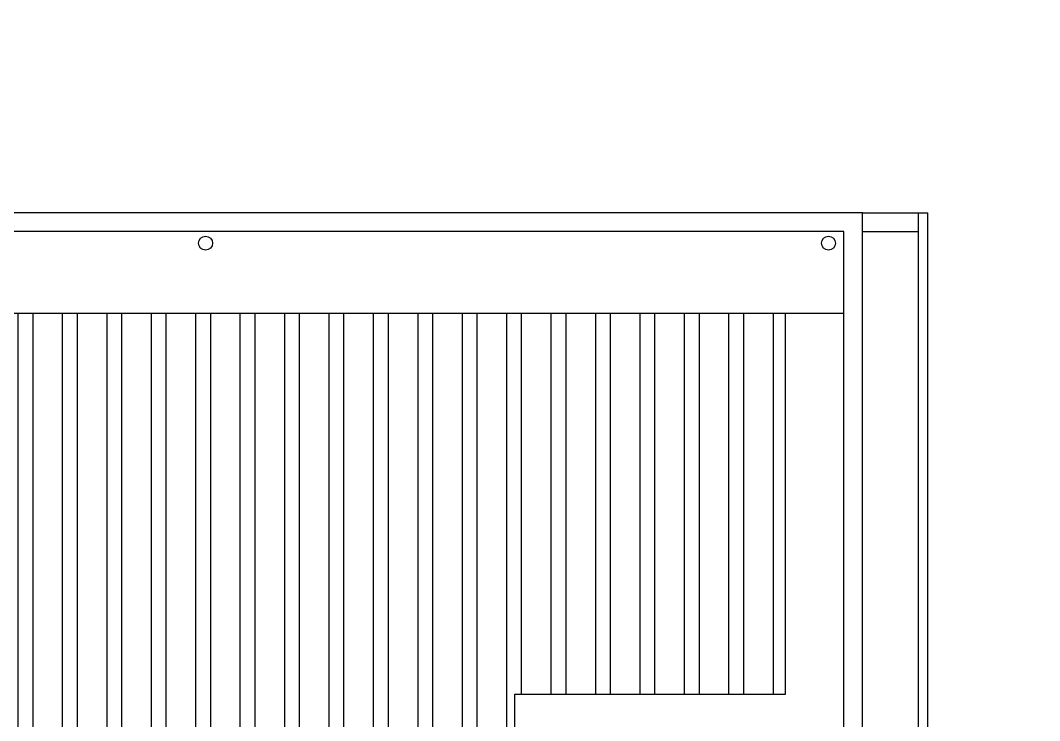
# Model space of a CAD drawing. Header units: millimetres. Extents: x 1887 to 2405, y 1100 to 1335.
# Drawn here: x 2235.38 to 2246.31, y 1171.13 to 1178.64 of the extents above; entities that cross this region are included whole.
import ezdxf

# ---------------------------------------------------------------- set-up
doc = ezdxf.new("R2010")
doc.units = ezdxf.units.MM
for name, color, linetype in [('AR-ALV-V', 2, 'Continuous'), ('AR-TALUDE', 1, 'Continuous'), ('AR-TELHA', 2, 'Continuous'), ('AR-TELHA-H', 1, 'Continuous'), ('insercao', 4, 'Continuous'), ('TIGRECAD', 2, 'Continuous')]:
    doc.layers.add(name, color=color, linetype=linetype)

# ---------------------------------------------------------------- blocks, each defined once
blk = doc.blocks.new('pe-bl03-aud-cobertura')
at = {"layer": 'AR-TELHA-H'}
h = blk.add_hatch(dxfattribs=at)
h.set_pattern_fill('ANSI32', color=256, scale=0.05, angle=225, style=0)
h.paths.add_polyline_path([(109.925, -83.59), (112.825, -83.59), (112.825, -79.5), (93.475, -79.5), (93.475, -86.45), (109.925, -86.45)])
h.paths.add_polyline_path([(109.925, -87.45), (93.475, -87.45), (93.475, -94.4), (112.825, -94.4), (112.825, -90.225), (109.925, -90.225)])
at = {"layer": 'AR-ALV-V'}
for p, q in [((113.65, -78.425), (90.222, -78.425)), ((113.65, -84.29), (113.65, -78.425)), ((113.65, -78.425), (114.25, -78.425)), ((114.25, -78.425), (114.35, -78.425)), ((114.25, -85.8), (114.25, -78.425)), ((114.35, -85.8), (114.35, -78.425)), ((113.45, -78.625), (92.975, -78.625)), ((113.45, -84.09), (113.45, -78.625)), ((113.65, -78.625), (114.25, -78.625))]:
    blk.add_line(p, q, dxfattribs=at)
at = {"layer": 'AR-TELHA'}
for p, q in [((92.975, -79.5), (113.45, -79.5)), ((112.825, -83.59), (112.825, -79.5)), ((109.925, -86.45), (109.925, -83.59)), ((109.925, -83.59), (112.825, -83.59))]:
    blk.add_line(p, q, dxfattribs=at)
at = {"layer": 'TIGRECAD'}
for centre in [(106.608, -78.75), (113.286, -78.75)]:
    blk.add_circle(centre, 0.075, dxfattribs=at)

msp = doc.modelspace()

# ---------------------------------------------------------------- linework, layer by layer
at = {"layer": 'AR-TALUDE'}
msp.add_open_spline([(2209.602, 1181.907), (2210.105, 1175.409), (2212.792, 1160.413), (2230.176, 1147.268), (2241.402, 1149.981), (2249.683, 1155.68), (2256.86, 1168.183), (2261.866, 1179.113), (2266.43, 1187.827), (2268.476, 1193.73)], degree=3, knots=[0.874603, 0.874603, 0.874603, 0.874603, 13.033613, 24.300817, 33.994288, 45.623477, 57.311406, 66.544355, 85.146679, 85.146679, 85.146679, 85.146679], dxfattribs=at)

# ---------------------------------------------------------------- block references
at = {"layer": 'insercao', "ltscale": 10}
msp.add_blockref('pe-bl03-aud-cobertura', (2130.76, 1254.998), dxfattribs=at)

doc.saveas('drawing.dxf')
